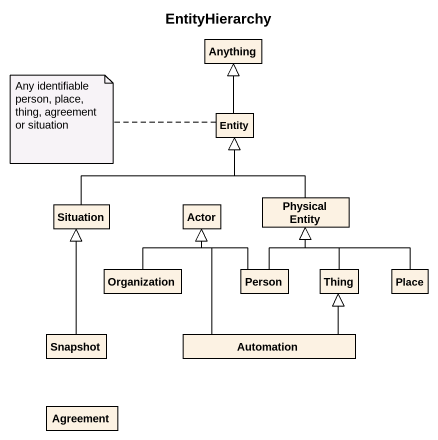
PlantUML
@startuml
title EntityHierarchy
hide circle
hide empty members
class Anything
class "Entity" as Entity_
class Situation
class "Actor" as Actor_
class "Physical Entity" as Physical_Entity
class Organization
class "Person" as Person_
class Thing
class Place
class Snapshot
class Automation
class Agreement
Entity_ -up-|> Anything
Situation -right-|> Entity_
Physical_Entity -up-|> Entity_
Organization -up-|> Actor_
Person_ -up-|> Actor_
Person_ -up-|> Physical_Entity
Thing -up-|> Physical_Entity
Place -up-|> Physical_Entity
Snapshot -up-|> Situation
Automation -up-|> Actor_
Automation -up-|> Thing
note left of Entity_ : Any identifiable person, place, thing, agreement or situation
@enduml
